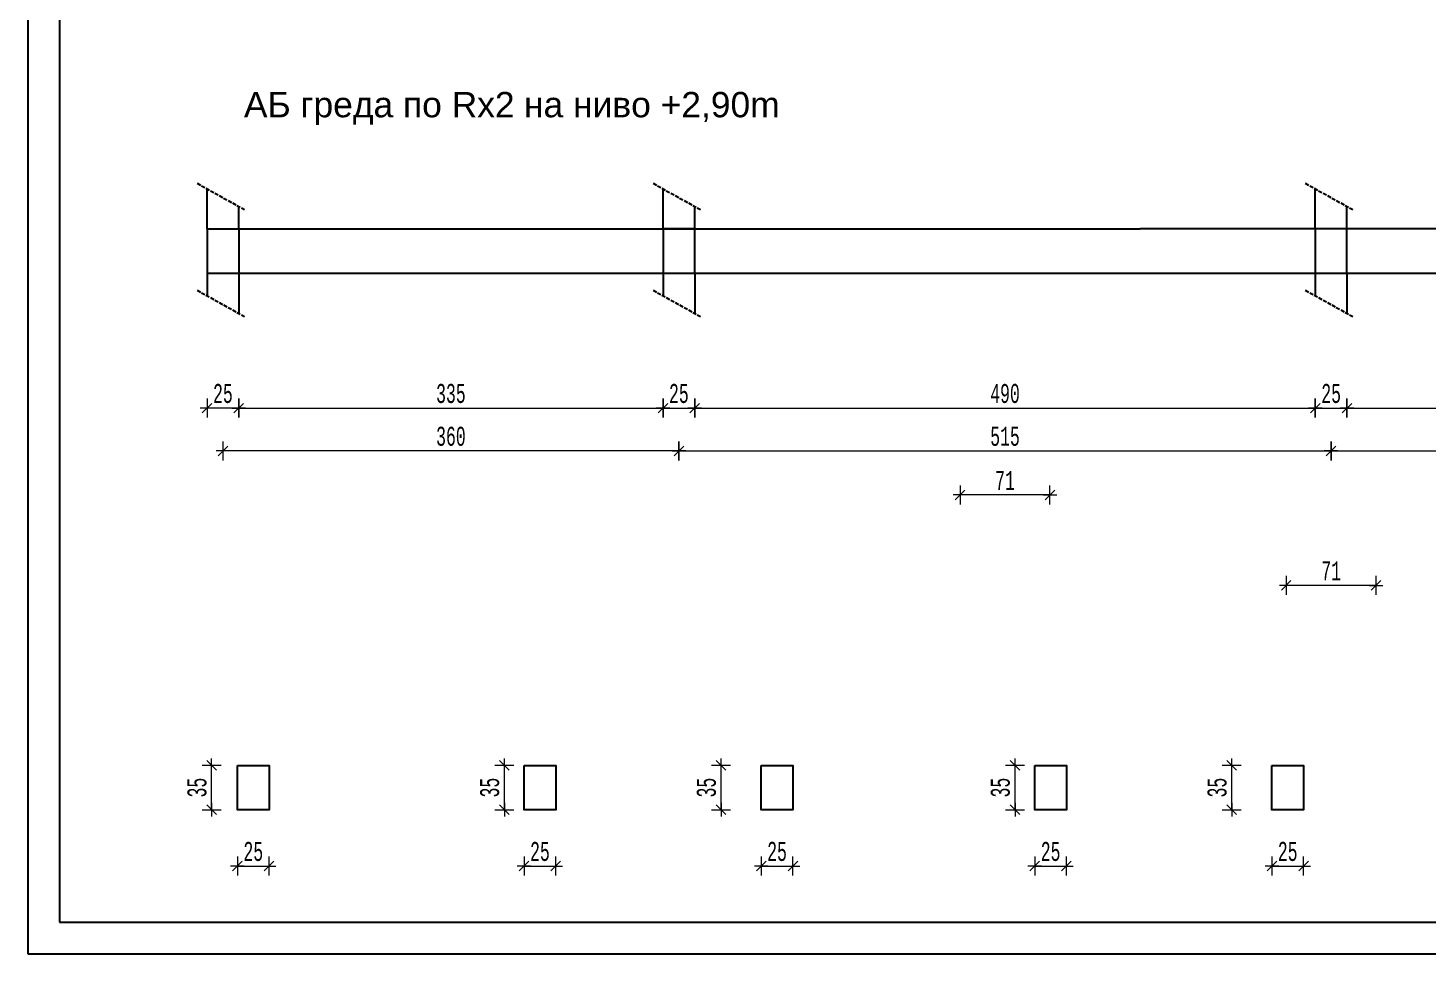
# Model space of a CAD drawing. Header units: inches. Extents: x -11900 to 13037, y 1089 to 2583.
# Drawn here: x -5276 to -4170, y 1089 to 1820 of the extents above; entities that cross this region are included whole.
import ezdxf

# ---------------------------------------------------------------- set-up
doc = ezdxf.new("R2010")
doc.units = ezdxf.units.IN
doc.header["$MEASUREMENT"] = 0
doc.linetypes.add('A4LS02', pattern=[4, 3, -1])
doc.layers.add('A4_OP', color=7, linetype='Continuous')
doc.layers.add('text', color=1, linetype='Continuous')
doc.layers.add('KOTI', color=150, linetype='Continuous', lineweight=9)
doc.styles.add('koti', font='monotxt.shx', dxfattribs={"width": 0.6, "height": 15})
doc.styles.add('MACCSWISS', font='', dxfattribs={"height": 25})
doc.styles.get('MACCSWISS').set_extended_font_data('MAC C Swiss')
doc.dimstyles.new('100', dxfattribs={"dimtxt": 15, "dimasz": 0.1, "dimexe": 0.18, "dimexo": 0.0625, "dimgap": 4, "dimtad": 1, "dimdec": 0, "dimzin": 12, "dimdsep": 46, "dimtxsty": 'koti', "dimblk": 'A$C321216CB', "dimcen": 0.09, "dimse1": 1, "dimse2": 1, "dimclrd": 256, "dimclrt": 256, "dimadec": 3, "dimazin": 0, "dimtfac": 1, "dimtdec": 0, "dimtix": 1, "dimtmove": 2, "dimatfit": 3, "dimldrblk": 'A$C321216CB', "dimfxl": 0.18, "dimtolj": 1, "dimtzin": 0, "dimlwd": -1, "dimarcsym": 0})

# ---------------------------------------------------------------- blocks, each defined once
blk = doc.blocks.new('A$C321216CB')
for p, q in [((-54, 0), (54, 0)), ((-38, -38), (38, 38)), ((0, -75), (0, 75))]:
    blk.add_line(p, q)
blk = doc.blocks.new('*D614')
at = {"layer": 'Defpoints', "color": 0, "transparency": 16777216}
for p in [(-4774.4, 1661.3), (-5109.4, 1626.3), (-4774.4, 1519.7)]:
    blk.add_point(p, dxfattribs=at)
at = {"layer": 'KOTI', "transparency": 16777216}
blk.add_line((-5109.3, 1519.7), (-4774.5, 1519.7), dxfattribs=at)
at = {"layer": 'KOTI', "transparency": 16777216, "xscale": 0.1, "yscale": 0.1, "zscale": 0.1, "rotation": 180}
blk.add_blockref('A$C321216CB', (-5109.4, 1519.7), dxfattribs=at)
at = {"layer": 'KOTI', "transparency": 16777216, "xscale": 0.1, "yscale": 0.1, "zscale": 0.1}
blk.add_blockref('A$C321216CB', (-4774.4, 1519.7), dxfattribs=at)
at = {"layer": 'KOTI', "transparency": 16777216, "insert": (-4941.9, 1531.2), "char_height": 15, "attachment_point": 5, "style": 'koti'}
blk.add_mtext('\\A1;335', dxfattribs=at)
blk = doc.blocks.new('*D615')
at = {"layer": 'Defpoints', "color": 0, "transparency": 16777216}
for p in [(-4774.4, 1661.3), (-4749.4, 1661.3), (-4749.4, 1519.7)]:
    blk.add_point(p, dxfattribs=at)
at = {"layer": 'KOTI', "transparency": 16777216}
blk.add_line((-4774.3, 1519.7), (-4749.5, 1519.7), dxfattribs=at)
at = {"layer": 'KOTI', "transparency": 16777216, "xscale": 0.1, "yscale": 0.1, "zscale": 0.1, "rotation": 180}
blk.add_blockref('A$C321216CB', (-4774.4, 1519.7), dxfattribs=at)
at = {"layer": 'KOTI', "transparency": 16777216, "xscale": 0.1, "yscale": 0.1, "zscale": 0.1}
blk.add_blockref('A$C321216CB', (-4749.4, 1519.7), dxfattribs=at)
at = {"layer": 'KOTI', "transparency": 16777216, "insert": (-4761.9, 1531.2), "char_height": 15, "attachment_point": 5, "style": 'koti'}
blk.add_mtext('\\A1;25', dxfattribs=at)
blk = doc.blocks.new('*D616')
at = {"layer": 'Defpoints', "color": 0, "transparency": 16777216}
for p in [(-5110.4, 1202.7), (-5085.4, 1202.7), (-5085.4, 1158.2)]:
    blk.add_point(p, dxfattribs=at)
at = {"layer": 'KOTI', "transparency": 16777216}
blk.add_line((-5110.3, 1158.2), (-5085.5, 1158.2), dxfattribs=at)
at = {"layer": 'KOTI', "transparency": 16777216, "xscale": 0.1, "yscale": 0.1, "zscale": 0.1, "rotation": 180}
blk.add_blockref('A$C321216CB', (-5110.4, 1158.2), dxfattribs=at)
at = {"layer": 'KOTI', "transparency": 16777216, "xscale": 0.1, "yscale": 0.1, "zscale": 0.1}
blk.add_blockref('A$C321216CB', (-5085.4, 1158.2), dxfattribs=at)
at = {"layer": 'KOTI', "transparency": 16777216, "insert": (-5097.9, 1169.7), "char_height": 15, "attachment_point": 5, "style": 'koti'}
blk.add_mtext('\\A1;25', dxfattribs=at)
blk = doc.blocks.new('*D617')
at = {"layer": 'Defpoints', "color": 0, "transparency": 16777216}
for p in [(-5130.8, 1237.7), (-5110.4, 1237.7), (-5110.4, 1202.7)]:
    blk.add_point(p, dxfattribs=at)
at = {"layer": 'KOTI', "transparency": 16777216}
blk.add_line((-5130.8, 1202.8), (-5130.8, 1237.6), dxfattribs=at)
at = {"layer": 'KOTI', "transparency": 16777216, "xscale": 0.1, "yscale": 0.1, "zscale": 0.1}
for p, rotation in [((-5130.8, 1237.7), 90), ((-5130.8, 1202.7), 270)]:
    blk.add_blockref('A$C321216CB', p, dxfattribs=dict(at, rotation=rotation))
at = {"layer": 'KOTI', "transparency": 16777216, "insert": (-5142.3, 1220.2), "char_height": 15, "attachment_point": 5, "rotation": 90, "style": 'koti'}
blk.add_mtext('\\A1;35', dxfattribs=at)
blk = doc.blocks.new('*D618')
at = {"layer": 'Defpoints', "color": 0, "transparency": 16777216}
for p in [(-4884.1, 1202.7), (-4859.1, 1202.7), (-4859.1, 1158.2)]:
    blk.add_point(p, dxfattribs=at)
at = {"layer": 'KOTI', "transparency": 16777216}
blk.add_line((-4884, 1158.2), (-4859.2, 1158.2), dxfattribs=at)
at = {"layer": 'KOTI', "transparency": 16777216, "xscale": 0.1, "yscale": 0.1, "zscale": 0.1, "rotation": 180}
blk.add_blockref('A$C321216CB', (-4884.1, 1158.2), dxfattribs=at)
at = {"layer": 'KOTI', "transparency": 16777216, "xscale": 0.1, "yscale": 0.1, "zscale": 0.1}
blk.add_blockref('A$C321216CB', (-4859.1, 1158.2), dxfattribs=at)
at = {"layer": 'KOTI', "transparency": 16777216, "insert": (-4871.6, 1169.7), "char_height": 15, "attachment_point": 5, "style": 'koti'}
blk.add_mtext('\\A1;25', dxfattribs=at)
blk = doc.blocks.new('*D619')
at = {"layer": 'Defpoints', "color": 0, "transparency": 16777216}
for p in [(-4899.7, 1237.7), (-4884.1, 1237.7), (-4884.1, 1202.7)]:
    blk.add_point(p, dxfattribs=at)
at = {"layer": 'KOTI', "transparency": 16777216}
blk.add_line((-4899.7, 1202.8), (-4899.7, 1237.6), dxfattribs=at)
at = {"layer": 'KOTI', "transparency": 16777216, "xscale": 0.1, "yscale": 0.1, "zscale": 0.1}
for p, rotation in [((-4899.7, 1237.7), 90), ((-4899.7, 1202.7), 270)]:
    blk.add_blockref('A$C321216CB', p, dxfattribs=dict(at, rotation=rotation))
at = {"layer": 'KOTI', "transparency": 16777216, "insert": (-4911.2, 1220.2), "char_height": 15, "attachment_point": 5, "rotation": 90, "style": 'koti'}
blk.add_mtext('\\A1;35', dxfattribs=at)
blk = doc.blocks.new('*D620')
at = {"layer": 'Defpoints', "color": 0, "transparency": 16777216}
for p in [(-4696.9, 1202.7), (-4671.9, 1202.7), (-4671.9, 1158.2)]:
    blk.add_point(p, dxfattribs=at)
at = {"layer": 'KOTI', "transparency": 16777216}
blk.add_line((-4696.8, 1158.2), (-4672, 1158.2), dxfattribs=at)
at = {"layer": 'KOTI', "transparency": 16777216, "xscale": 0.1, "yscale": 0.1, "zscale": 0.1, "rotation": 180}
blk.add_blockref('A$C321216CB', (-4696.9, 1158.2), dxfattribs=at)
at = {"layer": 'KOTI', "transparency": 16777216, "xscale": 0.1, "yscale": 0.1, "zscale": 0.1}
blk.add_blockref('A$C321216CB', (-4671.9, 1158.2), dxfattribs=at)
at = {"layer": 'KOTI', "transparency": 16777216, "insert": (-4684.4, 1169.7), "char_height": 15, "attachment_point": 5, "style": 'koti'}
blk.add_mtext('\\A1;25', dxfattribs=at)
blk = doc.blocks.new('*D621')
at = {"layer": 'Defpoints', "color": 0, "transparency": 16777216}
for p in [(-4728.6, 1237.7), (-4696.9, 1237.7), (-4696.9, 1202.7)]:
    blk.add_point(p, dxfattribs=at)
at = {"layer": 'KOTI', "transparency": 16777216}
blk.add_line((-4728.6, 1202.8), (-4728.6, 1237.6), dxfattribs=at)
at = {"layer": 'KOTI', "transparency": 16777216, "xscale": 0.1, "yscale": 0.1, "zscale": 0.1}
for p, rotation in [((-4728.6, 1237.7), 90), ((-4728.6, 1202.7), 270)]:
    blk.add_blockref('A$C321216CB', p, dxfattribs=dict(at, rotation=rotation))
at = {"layer": 'KOTI', "transparency": 16777216, "insert": (-4740.1, 1220.2), "char_height": 15, "attachment_point": 5, "rotation": 90, "style": 'koti'}
blk.add_mtext('\\A1;35', dxfattribs=at)
blk = doc.blocks.new('*D622')
at = {"layer": 'Defpoints', "color": 0, "transparency": 16777216}
for p in [(-4749.4, 1661.3), (-4259.4, 1626.3), (-4259.4, 1519.7)]:
    blk.add_point(p, dxfattribs=at)
at = {"layer": 'KOTI', "transparency": 16777216}
blk.add_line((-4749.3, 1519.7), (-4259.5, 1519.7), dxfattribs=at)
at = {"layer": 'KOTI', "transparency": 16777216, "xscale": 0.1, "yscale": 0.1, "zscale": 0.1, "rotation": 180}
blk.add_blockref('A$C321216CB', (-4749.4, 1519.7), dxfattribs=at)
at = {"layer": 'KOTI', "transparency": 16777216, "xscale": 0.1, "yscale": 0.1, "zscale": 0.1}
blk.add_blockref('A$C321216CB', (-4259.4, 1519.7), dxfattribs=at)
at = {"layer": 'KOTI', "transparency": 16777216, "insert": (-4504.4, 1531.2), "char_height": 15, "attachment_point": 5, "style": 'koti'}
blk.add_mtext('\\A1;490', dxfattribs=at)
blk = doc.blocks.new('*D624')
at = {"layer": 'Defpoints', "color": 0, "transparency": 16777216}
for p in [(-4761.9, 1519.7), (-4246.9, 1519.7), (-4246.9, 1485.9)]:
    blk.add_point(p, dxfattribs=at)
at = {"layer": 'KOTI', "transparency": 16777216}
blk.add_line((-4761.8, 1485.9), (-4247, 1485.9), dxfattribs=at)
at = {"layer": 'KOTI', "transparency": 16777216, "xscale": 0.1, "yscale": 0.1, "zscale": 0.1, "rotation": 180}
blk.add_blockref('A$C321216CB', (-4761.9, 1485.9), dxfattribs=at)
at = {"layer": 'KOTI', "transparency": 16777216, "xscale": 0.1, "yscale": 0.1, "zscale": 0.1}
blk.add_blockref('A$C321216CB', (-4246.9, 1485.9), dxfattribs=at)
at = {"layer": 'KOTI', "transparency": 16777216, "insert": (-4504.4, 1497.4), "char_height": 15, "attachment_point": 5, "style": 'koti'}
blk.add_mtext('\\A1;515', dxfattribs=at)
blk = doc.blocks.new('*D643')
at = {"layer": 'Defpoints', "color": 0, "transparency": 16777216}
for p in [(-5134.4, 1626.3), (-5109.4, 1626.3), (-5134.4, 1519.7)]:
    blk.add_point(p, dxfattribs=at)
at = {"layer": 'KOTI', "transparency": 16777216}
blk.add_line((-5109.5, 1519.7), (-5134.3, 1519.7), dxfattribs=at)
at = {"layer": 'KOTI', "transparency": 16777216, "xscale": 0.1, "yscale": 0.1, "zscale": 0.1, "rotation": 180}
blk.add_blockref('A$C321216CB', (-5134.4, 1519.7), dxfattribs=at)
at = {"layer": 'KOTI', "transparency": 16777216, "xscale": 0.1, "yscale": 0.1, "zscale": 0.1}
blk.add_blockref('A$C321216CB', (-5109.4, 1519.7), dxfattribs=at)
at = {"layer": 'KOTI', "transparency": 16777216, "insert": (-5121.9, 1531.2), "char_height": 15, "attachment_point": 5, "style": 'koti'}
blk.add_mtext('\\A1;25', dxfattribs=at)
blk = doc.blocks.new('*D625')
at = {"layer": 'Defpoints', "color": 0, "transparency": 16777216}
for p in [(-4259.4, 1626.3), (-4234.4, 1626.3), (-4234.4, 1519.7)]:
    blk.add_point(p, dxfattribs=at)
at = {"layer": 'KOTI', "transparency": 16777216}
blk.add_line((-4259.3, 1519.7), (-4234.5, 1519.7), dxfattribs=at)
at = {"layer": 'KOTI', "transparency": 16777216, "xscale": 0.1, "yscale": 0.1, "zscale": 0.1, "rotation": 180}
blk.add_blockref('A$C321216CB', (-4259.4, 1519.7), dxfattribs=at)
at = {"layer": 'KOTI', "transparency": 16777216, "xscale": 0.1, "yscale": 0.1, "zscale": 0.1}
blk.add_blockref('A$C321216CB', (-4234.4, 1519.7), dxfattribs=at)
at = {"layer": 'KOTI', "transparency": 16777216, "insert": (-4246.9, 1531.2), "char_height": 15, "attachment_point": 5, "style": 'koti'}
blk.add_mtext('\\A1;25', dxfattribs=at)
blk = doc.blocks.new('*D626')
at = {"layer": 'Defpoints', "color": 0, "transparency": 16777216}
for p in [(-4234.4, 1626.3), (-3959.4, 1626.3), (-3959.4, 1519.7)]:
    blk.add_point(p, dxfattribs=at)
at = {"layer": 'KOTI', "transparency": 16777216}
blk.add_line((-4234.3, 1519.7), (-3959.5, 1519.7), dxfattribs=at)
at = {"layer": 'KOTI', "transparency": 16777216, "xscale": 0.1, "yscale": 0.1, "zscale": 0.1, "rotation": 180}
blk.add_blockref('A$C321216CB', (-4234.4, 1519.7), dxfattribs=at)
at = {"layer": 'KOTI', "transparency": 16777216, "xscale": 0.1, "yscale": 0.1, "zscale": 0.1}
blk.add_blockref('A$C321216CB', (-3959.4, 1519.7), dxfattribs=at)
at = {"layer": 'KOTI', "transparency": 16777216, "insert": (-4096.9, 1531.2), "char_height": 15, "attachment_point": 5, "style": 'koti'}
blk.add_mtext('\\A1;275', dxfattribs=at)
blk = doc.blocks.new('*D627')
at = {"layer": 'Defpoints', "color": 0, "transparency": 16777216}
for p in [(-4246.9, 1519.7), (-3946.9, 1519.7), (-3946.9, 1485.9)]:
    blk.add_point(p, dxfattribs=at)
at = {"layer": 'KOTI', "transparency": 16777216}
blk.add_line((-4246.8, 1485.9), (-3947, 1485.9), dxfattribs=at)
at = {"layer": 'KOTI', "transparency": 16777216, "xscale": 0.1, "yscale": 0.1, "zscale": 0.1, "rotation": 180}
blk.add_blockref('A$C321216CB', (-4246.9, 1485.9), dxfattribs=at)
at = {"layer": 'KOTI', "transparency": 16777216, "xscale": 0.1, "yscale": 0.1, "zscale": 0.1}
blk.add_blockref('A$C321216CB', (-3946.9, 1485.9), dxfattribs=at)
at = {"layer": 'KOTI', "transparency": 16777216, "insert": (-4096.9, 1497.4), "char_height": 15, "attachment_point": 5, "style": 'koti'}
blk.add_mtext('\\A1;300', dxfattribs=at)
blk = doc.blocks.new('*D628')
at = {"layer": 'Defpoints', "color": 0, "transparency": 16777216}
for p in [(-5121.9, 1519.7), (-4761.9, 1519.7), (-5121.9, 1485.9)]:
    blk.add_point(p, dxfattribs=at)
at = {"layer": 'KOTI', "transparency": 16777216}
blk.add_line((-4762, 1485.9), (-5121.8, 1485.9), dxfattribs=at)
at = {"layer": 'KOTI', "transparency": 16777216, "xscale": 0.1, "yscale": 0.1, "zscale": 0.1, "rotation": 180}
blk.add_blockref('A$C321216CB', (-5121.9, 1485.9), dxfattribs=at)
at = {"layer": 'KOTI', "transparency": 16777216, "xscale": 0.1, "yscale": 0.1, "zscale": 0.1}
blk.add_blockref('A$C321216CB', (-4761.9, 1485.9), dxfattribs=at)
at = {"layer": 'KOTI', "transparency": 16777216, "insert": (-4941.9, 1497.4), "char_height": 15, "attachment_point": 5, "style": 'koti'}
blk.add_mtext('\\A1;360', dxfattribs=at)
blk = doc.blocks.new('*D629')
at = {"layer": 'Defpoints', "color": 0, "transparency": 16777216}
for p in [(-4539.9, 1451.2), (-4539.9, 1427), (-4468.9, 1415.3)]:
    blk.add_point(p, dxfattribs=at)
at = {"layer": 'KOTI', "transparency": 16777216}
blk.add_line((-4469, 1451.2), (-4539.8, 1451.2), dxfattribs=at)
at = {"layer": 'KOTI', "transparency": 16777216, "xscale": 0.1, "yscale": 0.1, "zscale": 0.1, "rotation": 180}
blk.add_blockref('A$C321216CB', (-4539.9, 1451.2), dxfattribs=at)
at = {"layer": 'KOTI', "transparency": 16777216, "xscale": 0.1, "yscale": 0.1, "zscale": 0.1}
blk.add_blockref('A$C321216CB', (-4468.9, 1451.2), dxfattribs=at)
at = {"layer": 'KOTI', "transparency": 16777216, "insert": (-4504.4, 1462.7), "char_height": 15, "attachment_point": 5, "style": 'koti'}
blk.add_mtext('\\A1;71', dxfattribs=at)
blk = doc.blocks.new('*D630')
at = {"layer": 'Defpoints', "color": 0, "transparency": 16777216}
for p in [(-4282.4, 1379.8), (-4211.4, 1362.3), (-4282.4, 1355.6)]:
    blk.add_point(p, dxfattribs=at)
at = {"layer": 'KOTI', "transparency": 16777216}
blk.add_line((-4211.5, 1379.8), (-4282.3, 1379.8), dxfattribs=at)
at = {"layer": 'KOTI', "transparency": 16777216, "xscale": 0.1, "yscale": 0.1, "zscale": 0.1, "rotation": 180}
blk.add_blockref('A$C321216CB', (-4282.4, 1379.8), dxfattribs=at)
at = {"layer": 'KOTI', "transparency": 16777216, "xscale": 0.1, "yscale": 0.1, "zscale": 0.1}
blk.add_blockref('A$C321216CB', (-4211.4, 1379.8), dxfattribs=at)
at = {"layer": 'KOTI', "transparency": 16777216, "insert": (-4246.9, 1391.3), "char_height": 15, "attachment_point": 5, "style": 'koti'}
blk.add_mtext('\\A1;71', dxfattribs=at)
blk = doc.blocks.new('*D631')
at = {"layer": 'Defpoints', "color": 0, "transparency": 16777216}
for p in [(-4480.9, 1202.7), (-4455.9, 1202.7), (-4455.9, 1158.2)]:
    blk.add_point(p, dxfattribs=at)
at = {"layer": 'KOTI', "transparency": 16777216}
blk.add_line((-4480.8, 1158.2), (-4456, 1158.2), dxfattribs=at)
at = {"layer": 'KOTI', "transparency": 16777216, "xscale": 0.1, "yscale": 0.1, "zscale": 0.1, "rotation": 180}
blk.add_blockref('A$C321216CB', (-4480.9, 1158.2), dxfattribs=at)
at = {"layer": 'KOTI', "transparency": 16777216, "xscale": 0.1, "yscale": 0.1, "zscale": 0.1}
blk.add_blockref('A$C321216CB', (-4455.9, 1158.2), dxfattribs=at)
at = {"layer": 'KOTI', "transparency": 16777216, "insert": (-4468.4, 1169.7), "char_height": 15, "attachment_point": 5, "style": 'koti'}
blk.add_mtext('\\A1;25', dxfattribs=at)
blk = doc.blocks.new('*D632')
at = {"layer": 'Defpoints', "color": 0, "transparency": 16777216}
for p in [(-4496.5, 1237.7), (-4480.9, 1237.7), (-4480.9, 1202.7)]:
    blk.add_point(p, dxfattribs=at)
at = {"layer": 'KOTI', "transparency": 16777216}
blk.add_line((-4496.5, 1202.8), (-4496.5, 1237.6), dxfattribs=at)
at = {"layer": 'KOTI', "transparency": 16777216, "xscale": 0.1, "yscale": 0.1, "zscale": 0.1}
for p, rotation in [((-4496.5, 1237.7), 90), ((-4496.5, 1202.7), 270)]:
    blk.add_blockref('A$C321216CB', p, dxfattribs=dict(at, rotation=rotation))
at = {"layer": 'KOTI', "transparency": 16777216, "insert": (-4508, 1220.2), "char_height": 15, "attachment_point": 5, "rotation": 90, "style": 'koti'}
blk.add_mtext('\\A1;35', dxfattribs=at)
blk = doc.blocks.new('*D633')
at = {"layer": 'Defpoints', "color": 0, "transparency": 16777216}
for p in [(-4293.7, 1202.7), (-4268.7, 1202.7), (-4268.7, 1158.2)]:
    blk.add_point(p, dxfattribs=at)
at = {"layer": 'KOTI', "transparency": 16777216}
blk.add_line((-4293.6, 1158.2), (-4268.8, 1158.2), dxfattribs=at)
at = {"layer": 'KOTI', "transparency": 16777216, "xscale": 0.1, "yscale": 0.1, "zscale": 0.1, "rotation": 180}
blk.add_blockref('A$C321216CB', (-4293.7, 1158.2), dxfattribs=at)
at = {"layer": 'KOTI', "transparency": 16777216, "xscale": 0.1, "yscale": 0.1, "zscale": 0.1}
blk.add_blockref('A$C321216CB', (-4268.7, 1158.2), dxfattribs=at)
at = {"layer": 'KOTI', "transparency": 16777216, "insert": (-4281.2, 1169.7), "char_height": 15, "attachment_point": 5, "style": 'koti'}
blk.add_mtext('\\A1;25', dxfattribs=at)
blk = doc.blocks.new('*D634')
at = {"layer": 'Defpoints', "color": 0, "transparency": 16777216}
for p in [(-4325.4, 1237.7), (-4293.7, 1237.7), (-4293.7, 1202.7)]:
    blk.add_point(p, dxfattribs=at)
at = {"layer": 'KOTI', "transparency": 16777216}
blk.add_line((-4325.4, 1202.8), (-4325.4, 1237.6), dxfattribs=at)
at = {"layer": 'KOTI', "transparency": 16777216, "xscale": 0.1, "yscale": 0.1, "zscale": 0.1}
for p, rotation in [((-4325.4, 1237.7), 90), ((-4325.4, 1202.7), 270)]:
    blk.add_blockref('A$C321216CB', p, dxfattribs=dict(at, rotation=rotation))
at = {"layer": 'KOTI', "transparency": 16777216, "insert": (-4336.9, 1220.2), "char_height": 15, "attachment_point": 5, "rotation": 90, "style": 'koti'}
blk.add_mtext('\\A1;35', dxfattribs=at)

msp = doc.modelspace()

# ---------------------------------------------------------------- linework, layer by layer
at = {"linetype": 'A4LS02'}
for p, q in [((-5142.3, 1697.2), (-5104.9, 1676.4)), ((-4782.3, 1697.2), (-4744.9, 1676.4)), ((-4267.3, 1697.2), (-4229.9, 1676.4)), ((-5142.3, 1612.8), (-5104.9, 1592)), ((-4782.3, 1612.8), (-4744.9, 1592)), ((-4267.3, 1612.8), (-4229.9, 1592))]:
    msp.add_line(p, q, dxfattribs=at)
for p, q in [((-5134.4, 1661.3), (-5134.4, 1626.3)), ((-5109.4, 1661.3), (-5109.4, 1626.3))]:
    msp.add_line(p, q)
for points in [[(-5275.8, 1088.9), (-3175.8, 1088.9), (-3175.8, 2573.9), (-5275.8, 2573.9)], [(-5250.8, 1113.9), (-3200.8, 1113.9), (-3200.8, 2548.9), (-5250.8, 2548.9)]]:
    msp.add_lwpolyline(points, close=True)
for points in [[(-5110.4, 1237.7), (-5085.4, 1237.7), (-5085.4, 1202.7), (-5110.4, 1202.7), (-5110.4, 1237.7)], [(-4884.1, 1237.7), (-4859.1, 1237.7), (-4859.1, 1202.7), (-4884.1, 1202.7), (-4884.1, 1237.7)], [(-4696.9, 1237.7), (-4671.9, 1237.7), (-4671.9, 1202.7), (-4696.9, 1202.7), (-4696.9, 1237.7)], [(-4480.9, 1237.7), (-4455.9, 1237.7), (-4455.9, 1202.7), (-4480.9, 1202.7), (-4480.9, 1237.7)], [(-4293.7, 1237.7), (-4268.7, 1237.7), (-4268.7, 1202.7), (-4293.7, 1202.7), (-4293.7, 1237.7)]]:
    msp.add_lwpolyline(points)
at = {"layer": 'A4_OP'}
for points in [[(-5134.4, 1661.3), (-5134.4, 1692.8)], [(-4774.4, 1661.3), (-4774.4, 1692.8)], [(-4259.4, 1661.3), (-4259.4, 1692.8)], [(-5109.4, 1661.3), (-5109.4, 1678.9)], [(-4749.4, 1661.3), (-4749.4, 1678.9)], [(-4234.4, 1661.3), (-4234.4, 1678.9)], [(-5134.4, 1661.3), (-4397.7, 1661.3)], [(-4749.4, 1661.3), (-4774.4, 1661.3)], [(-4774.4, 1661.3), (-4774.4, 1626.3)], [(-4749.4, 1626.3), (-4749.4, 1661.3)], [(-3754.4, 1661.3), (-4397.7, 1661.3)], [(-4234.4, 1661.3), (-4259.4, 1661.3)], [(-4259.4, 1661.3), (-4259.4, 1626.3)], [(-4234.4, 1626.3), (-4234.4, 1661.3)], [(-5134.4, 1626.3), (-3754.4, 1626.3)], [(-5134.4, 1626.3), (-5134.4, 1608.4)], [(-5109.4, 1626.3), (-5109.4, 1594.5)], [(-4774.4, 1626.3), (-4749.4, 1626.3)], [(-4774.4, 1626.3), (-4774.4, 1608.4)], [(-4749.4, 1626.3), (-4749.4, 1594.5)], [(-4259.4, 1626.3), (-4234.4, 1626.3)], [(-4259.4, 1626.3), (-4259.4, 1608.4)], [(-4234.4, 1626.3), (-4234.4, 1594.5)]]:
    msp.add_lwpolyline(points, dxfattribs=at)

# ---------------------------------------------------------------- texts
at = {"layer": 'text', "insert": (-5105.3, 1769.3), "char_height": 20, "width": 1303.232, "attachment_point": 1, "style": 'MACCSWISS'}
msp.add_mtext('{\\fArial|b0|i0|c204|p34;АБ греда по \\fArial|b0|i0|c0|p34;Rx\\fArial|b0|i0|c204|p34;2} {\\fArial|b0|i0|c204|p34;на\\fArial|b0|i0|c0|p34; \\fArial|b0|i0|c204|p34;ниво\\fArial|b0|i0|c0|p34; \\fArial|b0|i0|c204|p34;+2,90\\fArial|b0|i0|c0|p34;m }', dxfattribs=at)

# ---------------------------------------------------------------- dimensions: what is measured, and where the dimension line sits
at = {"layer": 'KOTI'}
for base, p1, p2, picture, middle in [((-4774.4, 1519.7), (-5109.4, 1626.3), (-4774.4, 1661.3), '*D614', (-4941.9, 1531.2)), ((-4749.4, 1519.7), (-4774.4, 1661.3), (-4749.4, 1661.3), '*D615', (-4761.9, 1531.2)), ((-4259.4, 1519.7), (-4749.4, 1661.3), (-4259.4, 1626.3), '*D622', (-4504.4, 1531.2)), ((-5134.4, 1519.7), (-5109.4, 1626.3), (-5134.4, 1626.3), '*D643', (-5121.9, 1531.2)), ((-4234.4, 1519.7), (-4259.4, 1626.3), (-4234.4, 1626.3), '*D625', (-4246.9, 1531.2)), ((-3959.4, 1519.7), (-4234.4, 1626.3), (-3959.4, 1626.3), '*D626', (-4096.9, 1531.2)), ((-5121.9, 1485.9), (-4761.9, 1519.7), (-5121.9, 1519.7), '*D628', (-4941.9, 1497.4)), ((-4246.9, 1485.9), (-4761.9, 1519.7), (-4246.9, 1519.7), '*D624', (-4504.4, 1497.4)), ((-3946.9, 1485.9), (-4246.9, 1519.7), (-3946.9, 1519.7), '*D627', (-4096.9, 1497.4)), ((-4539.9, 1451.2), (-4468.9, 1415.3), (-4539.9, 1427), '*D629', (-4504.4, 1462.7)), ((-4282.4, 1379.8), (-4211.4, 1362.3), (-4282.4, 1355.6), '*D630', (-4246.9, 1391.3)), ((-5085.4, 1158.2), (-5110.4, 1202.7), (-5085.4, 1202.7), '*D616', (-5097.9, 1169.7)), ((-4859.1, 1158.2), (-4884.1, 1202.7), (-4859.1, 1202.7), '*D618', (-4871.6, 1169.7)), ((-4671.9, 1158.2), (-4696.9, 1202.7), (-4671.9, 1202.7), '*D620', (-4684.4, 1169.7)), ((-4455.9, 1158.2), (-4480.9, 1202.7), (-4455.9, 1202.7), '*D631', (-4468.4, 1169.7)), ((-4268.7, 1158.2), (-4293.7, 1202.7), (-4268.7, 1202.7), '*D633', (-4281.2, 1169.7))]:
    dim = msp.add_linear_dim(base=base, p1=p1, p2=p2, dimstyle='100', dxfattribs=at)
    dim.commit()
    dim.dimension.update_dxf_attribs({"geometry": picture, "text_midpoint": middle})
for base, p1, p2, picture, middle in [((-5130.8, 1237.7), (-5110.4, 1202.7), (-5110.4, 1237.7), '*D617', (-5142.3, 1220.2)), ((-4899.7, 1237.7), (-4884.1, 1202.7), (-4884.1, 1237.7), '*D619', (-4911.2, 1220.2)), ((-4728.6, 1237.7), (-4696.9, 1202.7), (-4696.9, 1237.7), '*D621', (-4740.1, 1220.2)), ((-4496.5, 1237.7), (-4480.9, 1202.7), (-4480.9, 1237.7), '*D632', (-4508, 1220.2)), ((-4325.4, 1237.7), (-4293.7, 1202.7), (-4293.7, 1237.7), '*D634', (-4336.9, 1220.2))]:
    dim = msp.add_linear_dim(base=base, p1=p1, p2=p2, angle=90, dimstyle='100', dxfattribs=at)
    dim.commit()
    dim.dimension.update_dxf_attribs({"geometry": picture, "text_midpoint": middle})

doc.saveas('drawing.dxf')
